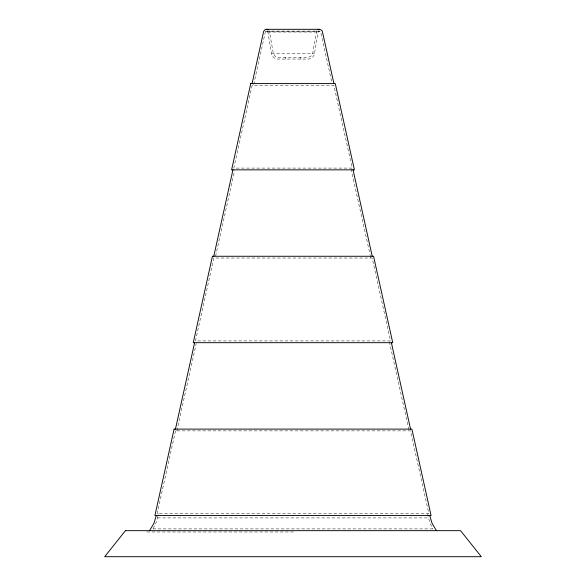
<?xml version="1.0" encoding="UTF-8"?>
<svg xmlns="http://www.w3.org/2000/svg" width="586" height="586" viewBox="0 0 586 586"><rect width="100%" height="100%" fill="white"/><g stroke="black" fill="none" stroke-linecap="round" stroke-linejoin="round"><path stroke-width="0.44" stroke-dasharray="2.93 2.2" d="M253.694 84.465L265.37 31.798L266.22 31.124L267.275 31.263L267.883 32.01L271.545 53.707C272.021 56.71 274.834 59.083 277.874 59.061L308.126 59.061C311.166 59.083 313.979 56.71 314.455 53.707L318.117 32.01L318.725 31.263L319.78 31.124L320.63 31.798L331.91 82.677M153.158 528.609L156.499 521.628L158.469 513.754M176.855 430.864L196.215 343.594M215.589 256.25L234.547 170.76M265.37 31.798L320.63 31.798M316.674 30.882L312.602 53.905L310.675 56.512L308.075 57.296L277.925 57.296L275.325 56.512L273.398 53.905L269.326 30.882M266.579 31.08L319.421 31.08M267.883 32.01L318.117 32.01M271.545 53.707L314.455 53.707M157.546 517.914L428.454 517.914L430.439 524.038L432.842 528.609M152.909 528.902L433.032 528.902M146.874 531.978L294.311 531.978M351.058 168.98L370.022 254.47M370.22 255.364L370.806 258.03M389.39 341.814L409.145 430.864M427.531 513.754L428.454 517.914M300.537 57.296L300.537 59.061M285.463 57.296L285.463 59.061M175.507 430.864L157.121 513.754L428.879 513.754L410.493 430.864L175.507 430.864M213.846 258.03L195.46 340.92L390.54 340.92L372.154 258.03L213.846 258.03M252.148 85.351L233.799 168.087L352.201 168.087L333.852 85.351L252.148 85.351"/><path stroke-width="0.88" d="M156.272 515.519L153.942 523.335L149.533 530.667M175.441 429.106L194.603 342.685M213.773 256.265L232.942 169.852M252.075 83.586L263.685 31.263L264.997 29.725L266.579 29.3L319.421 29.3L321.655 30.23L322.315 31.263L333.925 83.586M317.839 29.725L319.421 29.3M266.579 29.3L268.161 29.725M436.467 530.667L432.058 523.335L429.728 515.519M353.058 169.852L372.227 256.265M391.397 342.685L410.559 429.106M174.093 429.106L154.924 515.519L431.076 515.519L411.907 429.106L174.093 429.106M212.432 256.265L193.263 342.685L392.737 342.685L373.568 256.265L212.432 256.265M250.735 83.586L231.595 169.852L354.405 169.852L335.265 83.586L250.735 83.586M125.426 530.667L104.682 556.7L481.318 556.7L460.574 530.667L125.426 530.667"/></g></svg>
